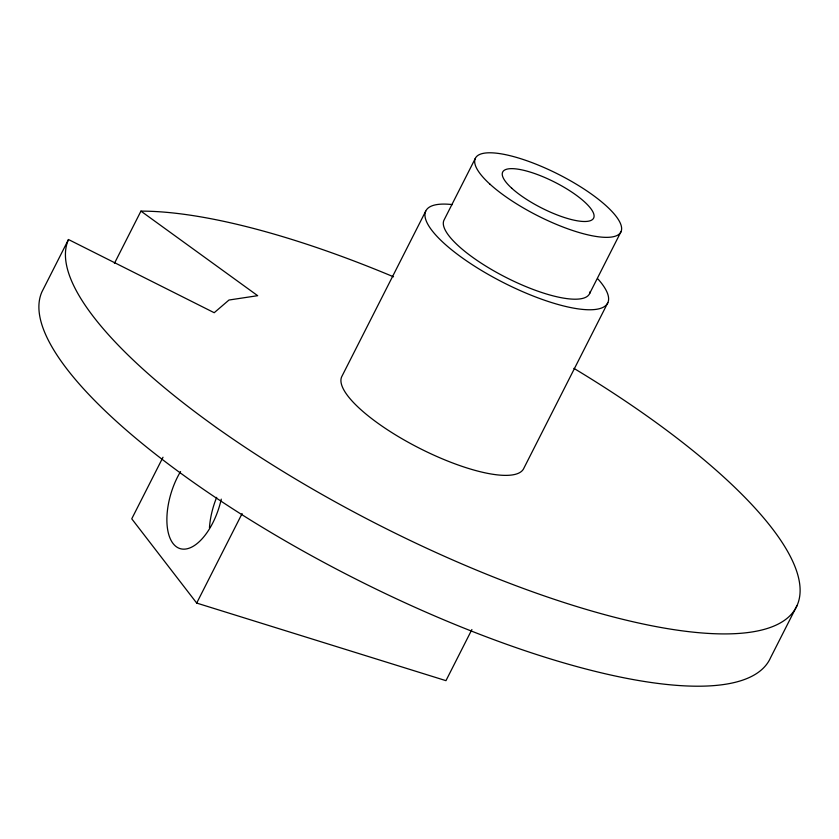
<?xml version="1.0" encoding="UTF-8"?>
<svg xmlns="http://www.w3.org/2000/svg" width="839" height="839" viewBox="0 0 839 839"><rect width="100%" height="100%" fill="white"/><g stroke="black" fill="none" stroke-linecap="round" stroke-linejoin="round"><path stroke-width="1.26" d="M114.408 263.415L140.942 211.124L257.667 295.685L228.984 300.026L214.197 312.716L68.483 239.524L41.95 291.815A407.702 115.792 26.9 0 0 358.924 580.64A407.702 115.792 26.9 0 0 770.517 657.807L797.05 605.517M163.007 457.234L131.754 518.817L196.693 603.073L445.96 680.66L471.896 629.533M196.693 603.073L242.093 513.594M425.709 211.176L341.693 376.763A101.928 28.946 26.9 0 0 420.937 448.98A101.928 28.946 26.9 0 0 523.84 468.267L607.845 302.68M475.293 158.466L443.915 220.321A81.54 23.156 26.9 0 0 510.49 279.66A81.54 23.156 26.9 0 0 590.174 291.542M589.628 293.524L621.017 231.669M573.897 368.352A407.702 115.792 26.9 0 1 783.049 621.279A407.702 115.792 26.9 0 1 353.481 511.78A407.702 115.792 26.9 0 1 68.483 239.524M140.942 211.124A407.702 115.792 26.9 0 1 393.533 276.807M209.456 527.762A50.959 25.023 -72.7 0 1 216.682 497.349M597.903 278.936A101.928 28.946 26.9 0 1 567.426 306.864A101.928 28.946 26.9 0 1 445.404 244.527A101.928 28.946 26.9 0 1 452.378 204.601M221.265 499.142A50.959 25.023 -72.7 0 1 176.683 546.976A50.959 25.023 -72.7 0 1 180.563 471.549M489.945 184.161A81.54 23.156 26.9 0 0 616.078 235.906A81.54 23.156 26.9 0 0 538.439 165.157A81.54 23.156 26.9 0 0 489.945 184.161M511.78 188.251A50.959 14.473 26.9 0 0 590.614 220.594A50.959 14.473 26.9 0 0 542.078 176.368A50.959 14.473 26.9 0 0 511.78 188.251"/></g></svg>
